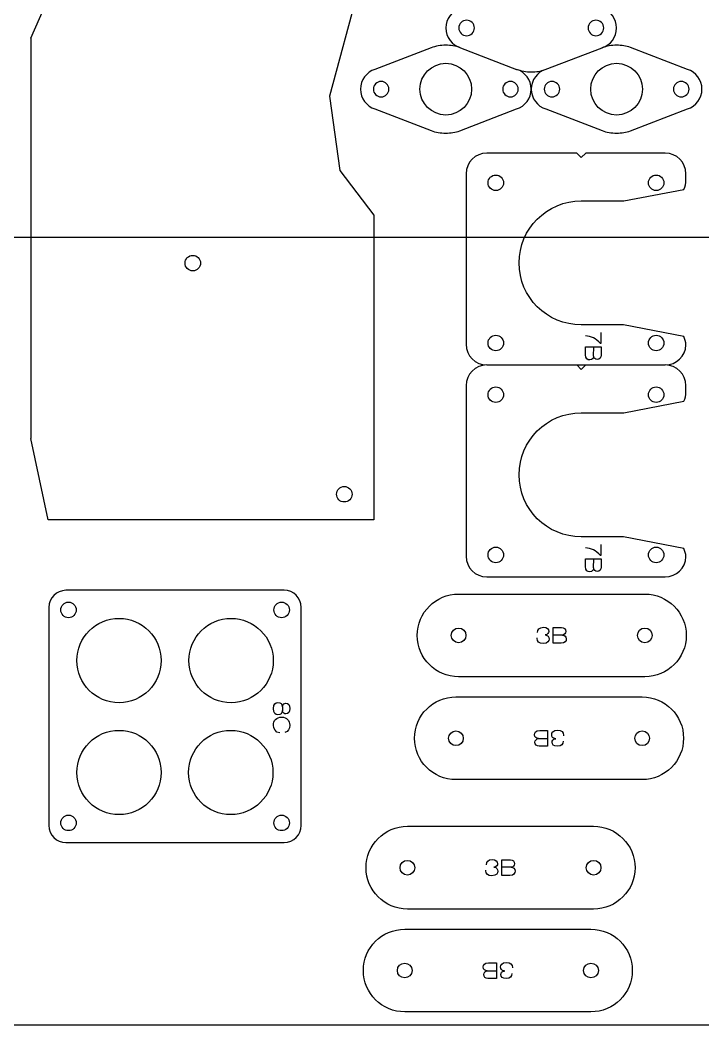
# Model space of a CAD drawing. Extents: x -610 to 0, y -305 to 0.
# Drawn here: x -257.8 to -125.8, y -304.8 to -110.4 of the extents above; entities that cross this region are included whole.
import ezdxf

# ---------------------------------------------------------------- set-up
doc = ezdxf.new("R2010")
doc.units = 0
doc.layers.add('CUTS', color=1, linetype='Continuous', true_color=0xff0000)
doc.layers.add('TEXT', color=5, linetype='Continuous', true_color=0x0000ff)
doc.layers.add('laser bed referance', color=3, linetype='Continuous', lineweight=25, true_color=0x00ff00)
doc.layers.add('Referance lines', color=2, linetype='Continuous', lineweight=25, true_color=0xffff00)

msp = doc.modelspace()

# ---------------------------------------------------------------- linework, layer by layer
at = {"layer": 'CUTS'}
msp.add_line((-255.79, -113.9), (-255.79, -191.33), dxfattribs=at)
at = {"layer": 'CUTS', "color": 1, "true_color": 0xff0000}
for points in [[(-255.79, -113.9), (-244.75, -88.78), (-235.72, -88.78), (-199.58, -101.16), (-192.43, -104.3), (-198.04, -125.1), (-196.01, -139.5), (-189.43, -148.14), (-189.43, -207.08), (-252.43, -207.08), (-255.79, -191.33)], [(-178.38, -115.75), (-189.23, -119.94)], [(-172.71, -115.74), (-161.84, -119.94)], [(-156.31, -119.98), (-145.33, -115.74)], [(-128.82, -119.94), (-139.81, -115.7)], [(-189.23, -127.58), (-178.37, -131.78)], [(-172.83, -131.82), (-161.85, -127.58)], [(-156.21, -127.58), (-145.34, -131.78)], [(-139.81, -131.82), (-128.83, -127.58)], [(-133.12, -136.12), (-148.47, -136.12), (-149.35, -137.01), (-150.24, -136.12), (-167.62, -136.12), (-167.62, -136.12)], [(-171.62, -140.12), (-171.62, -173.12)], [(-129.12, -141.38), (-129.12, -140.12)], [(-149.37, -145.37), (-141.15, -145.38), (-129.53, -143.14)], [(-129.53, -171.6), (-141.16, -169.37), (-149.37, -169.37)], [(-167.62, -177.12), (-133.12, -177.12)], [(-148.47, -177.12), (-149.35, -178.01), (-150.24, -177.12)], [(-171.62, -181.12), (-171.62, -214.12)], [(-129.12, -182.38), (-129.12, -181.12)], [(-149.37, -186.37), (-141.15, -186.38), (-129.53, -184.14)], [(-129.53, -212.6), (-141.16, -210.37), (-149.37, -210.37)], [(-167.62, -218.12), (-133.12, -218.12)], [(-206.8, -220.71), (-242.4, -220.72), (-248.97, -220.72)], [(-173.06, -221.44), (-137.06, -221.44)], [(-252.29, -224.03), (-252.29, -230.41), (-252.28, -259.64), (-252.28, -259.64)], [(-203.47, -266.21), (-203.47, -259.83), (-203.48, -230.6), (-203.48, -224.02)], [(-137.06, -237.44), (-173.06, -237.44), (-173.06, -237.44)], [(-173.58, -241.34), (-137.58, -241.34), (-137.58, -241.34)], [(-137.58, -257.34), (-173.58, -257.34)], [(-252.28, -259.64), (-252.28, -266.22)], [(-182.96, -266.38), (-146.96, -266.38)], [(-248.97, -269.53), (-213.36, -269.52), (-206.79, -269.52)], [(-146.96, -282.38), (-182.96, -282.38), (-182.96, -282.38)], [(-183.48, -286.28), (-147.48, -286.28), (-147.48, -286.28)], [(-147.48, -302.28), (-183.48, -302.28)]]:
    msp.add_lwpolyline(points, dxfattribs=at)
for points in [[(-172.71, -108.1), (-174.34, -108.61), (-175.52, -110.13), (-175.52, -111.92)], [(-142.52, -111.92), (-142.52, -110.13), (-143.7, -108.61), (-145.32, -108.1)], [(-171.52, -110.42), (-172.34, -110.42), (-173.02, -111.1), (-173.02, -111.92)], [(-170.02, -111.92), (-170.02, -111.1), (-170.69, -110.42), (-171.52, -110.42)], [(-146.52, -110.42), (-147.35, -110.42), (-148.02, -111.1), (-148.02, -111.92)], [(-145.02, -111.92), (-145.02, -111.1), (-145.69, -110.42), (-146.52, -110.42)], [(-175.52, -111.92), (-175.52, -113.72), (-174.33, -115.24), (-172.71, -115.74)], [(-173.02, -111.92), (-173.02, -112.75), (-172.34, -113.42), (-171.52, -113.42)], [(-171.52, -113.42), (-170.69, -113.42), (-170.02, -112.75), (-170.02, -111.92)], [(-148.02, -111.92), (-148.02, -112.75), (-147.35, -113.42), (-146.52, -113.42)], [(-146.52, -113.42), (-145.69, -113.42), (-145.02, -112.75), (-145.02, -111.92)], [(-145.33, -115.74), (-143.7, -115.24), (-142.52, -113.72), (-142.52, -111.92)], [(-175.54, -115.26), (-176.54, -115.26), (-177.49, -115.43), (-178.38, -115.75)], [(-172.83, -115.7), (-173.68, -115.41), (-174.59, -115.26), (-175.54, -115.26)], [(-142.52, -115.26), (-143.51, -115.26), (-144.47, -115.43), (-145.36, -115.75)], [(-139.81, -115.7), (-140.66, -115.41), (-141.57, -115.26), (-142.52, -115.26)], [(-189.23, -119.94), (-190.86, -120.45), (-192.04, -121.97), (-192.04, -123.76)], [(-180.54, -123.76), (-180.54, -121), (-178.3, -118.76), (-175.54, -118.76)], [(-175.54, -118.76), (-172.78, -118.76), (-170.54, -121), (-170.54, -123.76)], [(-159.04, -123.76), (-159.04, -121.97), (-160.22, -120.45), (-161.84, -119.94)], [(-161.84, -119.94), (-160.96, -120.25), (-160.01, -120.42), (-159.02, -120.42)], [(-156.21, -119.94), (-157.84, -120.45), (-159.02, -121.97), (-159.02, -123.76)], [(-159.02, -120.42), (-158.07, -120.42), (-157.16, -120.27), (-156.31, -119.98)], [(-147.52, -123.76), (-147.52, -121), (-145.28, -118.76), (-142.52, -118.76)], [(-142.52, -118.76), (-139.76, -118.76), (-137.52, -121), (-137.52, -123.76)], [(-126.02, -123.76), (-126.02, -121.97), (-127.2, -120.45), (-128.82, -119.94)], [(-188.04, -122.26), (-188.87, -122.26), (-189.54, -122.93), (-189.54, -123.76)], [(-186.54, -123.76), (-186.54, -122.93), (-187.21, -122.26), (-188.04, -122.26)], [(-163.04, -122.26), (-163.87, -122.26), (-164.54, -122.93), (-164.54, -123.76)], [(-161.54, -123.76), (-161.54, -122.93), (-162.21, -122.26), (-163.04, -122.26)], [(-155.02, -122.26), (-155.84, -122.26), (-156.52, -122.93), (-156.52, -123.76)], [(-153.52, -123.76), (-153.52, -122.93), (-154.19, -122.26), (-155.02, -122.26)], [(-130.02, -122.26), (-130.84, -122.26), (-131.52, -122.93), (-131.52, -123.76)], [(-128.52, -123.76), (-128.52, -122.93), (-129.19, -122.26), (-130.02, -122.26)], [(-192.04, -123.76), (-192.04, -125.56), (-190.86, -127.07), (-189.23, -127.58)], [(-189.54, -123.76), (-189.54, -124.59), (-188.87, -125.26), (-188.04, -125.26)], [(-188.04, -125.26), (-187.21, -125.26), (-186.54, -124.59), (-186.54, -123.76)], [(-175.54, -128.76), (-178.3, -128.76), (-180.54, -126.52), (-180.54, -123.76)], [(-170.54, -123.76), (-170.54, -126.52), (-172.78, -128.76), (-175.54, -128.76)], [(-164.54, -123.76), (-164.54, -124.59), (-163.87, -125.26), (-163.04, -125.26)], [(-163.04, -125.26), (-162.21, -125.26), (-161.54, -124.59), (-161.54, -123.76)], [(-161.85, -127.58), (-160.22, -127.07), (-159.04, -125.55), (-159.04, -123.76)], [(-159.02, -123.76), (-159.02, -125.56), (-157.83, -127.07), (-156.21, -127.58)], [(-156.52, -123.76), (-156.52, -124.59), (-155.84, -125.26), (-155.02, -125.26)], [(-155.02, -125.26), (-154.19, -125.26), (-153.52, -124.59), (-153.52, -123.76)], [(-142.52, -128.76), (-145.28, -128.76), (-147.52, -126.52), (-147.52, -123.76)], [(-137.52, -123.76), (-137.52, -126.52), (-139.76, -128.76), (-142.52, -128.76)], [(-131.52, -123.76), (-131.52, -124.59), (-130.84, -125.26), (-130.02, -125.26)], [(-130.02, -125.26), (-129.19, -125.26), (-128.52, -124.59), (-128.52, -123.76)], [(-128.83, -127.58), (-127.2, -127.07), (-126.02, -125.56), (-126.02, -123.76)], [(-178.37, -131.78), (-177.48, -132.09), (-176.53, -132.26), (-175.54, -132.26)], [(-175.54, -132.26), (-174.59, -132.26), (-173.68, -132.11), (-172.83, -131.82)], [(-145.34, -131.78), (-144.46, -132.09), (-143.51, -132.26), (-142.52, -132.26)], [(-142.52, -132.26), (-141.57, -132.26), (-140.66, -132.11), (-139.81, -131.82)], [(-167.62, -136.12), (-169.83, -136.12), (-171.62, -137.91), (-171.62, -140.12)], [(-129.12, -140.12), (-129.12, -137.91), (-130.91, -136.12), (-133.12, -136.12)], [(-167.37, -141.87), (-167.37, -141.04), (-166.7, -140.37), (-165.87, -140.37)], [(-165.87, -143.37), (-166.7, -143.37), (-167.37, -142.7), (-167.37, -141.87)], [(-165.87, -140.37), (-165.04, -140.37), (-164.37, -141.04), (-164.37, -141.87)], [(-164.37, -141.87), (-164.37, -142.7), (-165.04, -143.37), (-165.87, -143.37)], [(-136.37, -141.87), (-136.37, -141.04), (-135.7, -140.37), (-134.87, -140.37)], [(-134.87, -143.37), (-135.7, -143.37), (-136.37, -142.7), (-136.37, -141.87)], [(-134.87, -140.37), (-134.04, -140.37), (-133.37, -141.04), (-133.37, -141.87)], [(-133.37, -141.87), (-133.37, -142.7), (-134.04, -143.37), (-134.87, -143.37)], [(-129.53, -143.14), (-129.27, -142.61), (-129.12, -142.01), (-129.12, -141.38)], [(-161.37, -157.37), (-161.37, -150.74), (-155.99, -145.37), (-149.37, -145.37)], [(-225.95, -157.41), (-225.95, -156.59), (-225.28, -155.91), (-224.45, -155.91)], [(-224.45, -158.91), (-225.28, -158.91), (-225.95, -158.24), (-225.95, -157.41)], [(-224.45, -155.91), (-223.62, -155.91), (-222.95, -156.59), (-222.95, -157.41)], [(-222.95, -157.41), (-222.95, -158.24), (-223.62, -158.91), (-224.45, -158.91)], [(-149.37, -169.37), (-155.99, -169.37), (-161.37, -164), (-161.37, -157.37)], [(-167.37, -172.87), (-167.37, -172.04), (-166.7, -171.37), (-165.87, -171.37)], [(-165.87, -174.37), (-166.7, -174.37), (-167.37, -173.7), (-167.37, -172.87)], [(-165.87, -171.37), (-165.04, -171.37), (-164.37, -172.04), (-164.37, -172.87)], [(-164.37, -172.87), (-164.37, -173.7), (-165.04, -174.37), (-165.87, -174.37)], [(-136.37, -172.87), (-136.37, -172.04), (-135.7, -171.37), (-134.87, -171.37)], [(-134.87, -174.37), (-135.7, -174.37), (-136.37, -173.7), (-136.37, -172.87)], [(-134.87, -171.37), (-134.04, -171.37), (-133.37, -172.04), (-133.37, -172.87)], [(-133.37, -172.87), (-133.37, -173.7), (-134.04, -174.37), (-134.87, -174.37)], [(-129.12, -173.25), (-129.14, -172.66), (-129.28, -172.1), (-129.53, -171.6)], [(-171.62, -173.12), (-171.62, -175.33), (-169.83, -177.12), (-167.62, -177.12)], [(-133.12, -177.12), (-130.95, -177.12), (-129.19, -175.4), (-129.12, -173.25)], [(-167.62, -177.12), (-169.83, -177.12), (-171.62, -178.91), (-171.62, -181.12)], [(-129.12, -181.12), (-129.12, -178.91), (-130.91, -177.12), (-133.12, -177.12)], [(-167.37, -182.87), (-167.37, -182.04), (-166.7, -181.37), (-165.87, -181.37)], [(-165.87, -181.37), (-165.04, -181.37), (-164.37, -182.04), (-164.37, -182.87)], [(-136.37, -182.87), (-136.37, -182.04), (-135.7, -181.37), (-134.87, -181.37)], [(-134.87, -181.37), (-134.04, -181.37), (-133.37, -182.04), (-133.37, -182.87)], [(-129.53, -184.14), (-129.27, -183.61), (-129.12, -183.01), (-129.12, -182.38)], [(-165.87, -184.37), (-166.7, -184.37), (-167.37, -183.7), (-167.37, -182.87)], [(-164.37, -182.87), (-164.37, -183.7), (-165.04, -184.37), (-165.87, -184.37)], [(-134.87, -184.37), (-135.7, -184.37), (-136.37, -183.7), (-136.37, -182.87)], [(-133.37, -182.87), (-133.37, -183.7), (-134.04, -184.37), (-134.87, -184.37)], [(-161.37, -198.37), (-161.37, -191.75), (-155.99, -186.37), (-149.37, -186.37)], [(-149.37, -210.37), (-155.99, -210.37), (-161.37, -205), (-161.37, -198.37)], [(-196.66, -202.13), (-196.66, -201.3), (-195.99, -200.63), (-195.16, -200.63)], [(-195.16, -203.63), (-195.99, -203.63), (-196.66, -202.96), (-196.66, -202.13)], [(-195.16, -200.63), (-194.33, -200.63), (-193.66, -201.3), (-193.66, -202.13)], [(-193.66, -202.13), (-193.66, -202.96), (-194.33, -203.63), (-195.16, -203.63)], [(-167.37, -213.87), (-167.37, -213.05), (-166.7, -212.37), (-165.87, -212.37)], [(-165.87, -212.37), (-165.04, -212.37), (-164.37, -213.05), (-164.37, -213.87)], [(-136.37, -213.87), (-136.37, -213.05), (-135.7, -212.37), (-134.87, -212.37)], [(-134.87, -212.37), (-134.04, -212.37), (-133.37, -213.05), (-133.37, -213.87)], [(-129.12, -214.25), (-129.14, -213.66), (-129.28, -213.1), (-129.53, -212.6)], [(-171.62, -214.12), (-171.62, -216.33), (-169.83, -218.12), (-167.62, -218.12)], [(-165.87, -215.37), (-166.7, -215.37), (-167.37, -214.7), (-167.37, -213.87)], [(-164.37, -213.87), (-164.37, -214.7), (-165.04, -215.37), (-165.87, -215.37)], [(-134.87, -215.37), (-135.7, -215.37), (-136.37, -214.7), (-136.37, -213.87)], [(-133.37, -213.87), (-133.37, -214.7), (-134.04, -215.37), (-134.87, -215.37)], [(-133.12, -218.12), (-130.95, -218.12), (-129.19, -216.4), (-129.12, -214.25)], [(-248.97, -220.72), (-250.8, -220.72), (-252.29, -222.21), (-252.29, -224.03)], [(-203.48, -224.02), (-203.48, -222.2), (-204.97, -220.71), (-206.8, -220.71)], [(-181.06, -229.44), (-181.06, -225.02), (-177.48, -221.44), (-173.06, -221.44)], [(-137.06, -221.44), (-132.65, -221.44), (-129.06, -225.02), (-129.06, -229.44)], [(-249.98, -224.51), (-249.98, -223.69), (-249.31, -223.01), (-248.48, -223.01)], [(-248.48, -223.01), (-247.66, -223.01), (-246.98, -223.69), (-246.98, -224.51)], [(-208.78, -224.51), (-208.78, -223.69), (-208.11, -223.01), (-207.28, -223.01)], [(-207.28, -223.01), (-206.45, -223.01), (-205.78, -223.69), (-205.78, -224.51)], [(-248.48, -226.01), (-249.31, -226.01), (-249.98, -225.34), (-249.98, -224.51)], [(-246.98, -224.51), (-246.98, -225.34), (-247.66, -226.01), (-248.48, -226.01)], [(-207.28, -226.01), (-208.11, -226.01), (-208.78, -225.34), (-208.78, -224.51)], [(-205.78, -224.51), (-205.78, -225.34), (-206.45, -226.01), (-207.28, -226.01)], [(-246.86, -234.31), (-246.86, -229.8), (-243.21, -226.16), (-238.71, -226.16)], [(-238.71, -226.16), (-234.21, -226.16), (-230.56, -229.8), (-230.56, -234.31)], [(-225.2, -234.31), (-225.2, -229.8), (-221.55, -226.16), (-217.05, -226.16)], [(-217.05, -226.16), (-212.55, -226.16), (-208.9, -229.8), (-208.9, -234.31)], [(-174.49, -229.44), (-174.49, -228.65), (-173.85, -228.02), (-173.06, -228.02)], [(-173.06, -228.02), (-172.28, -228.02), (-171.64, -228.65), (-171.64, -229.44)], [(-138.49, -229.44), (-138.49, -228.65), (-137.85, -228.02), (-137.06, -228.02)], [(-137.06, -228.02), (-136.28, -228.02), (-135.64, -228.65), (-135.64, -229.44)], [(-173.06, -237.44), (-177.48, -237.44), (-181.06, -233.86), (-181.06, -229.44)], [(-173.06, -230.87), (-173.85, -230.87), (-174.49, -230.23), (-174.49, -229.44)], [(-171.64, -229.44), (-171.64, -230.23), (-172.28, -230.87), (-173.06, -230.87)], [(-137.06, -230.87), (-137.85, -230.87), (-138.49, -230.23), (-138.49, -229.44)], [(-135.64, -229.44), (-135.64, -230.23), (-136.28, -230.87), (-137.06, -230.87)], [(-129.06, -229.44), (-129.06, -233.86), (-132.65, -237.44), (-137.06, -237.44)], [(-238.71, -242.46), (-243.21, -242.46), (-246.86, -238.81), (-246.86, -234.31)], [(-230.56, -234.31), (-230.56, -238.81), (-234.21, -242.46), (-238.71, -242.46)], [(-217.05, -242.46), (-221.55, -242.46), (-225.2, -238.81), (-225.2, -234.31)], [(-208.9, -234.31), (-208.9, -238.81), (-212.55, -242.46), (-217.05, -242.46)], [(-181.58, -249.34), (-181.58, -244.92), (-178, -241.34), (-173.58, -241.34)], [(-137.58, -241.34), (-133.16, -241.34), (-129.58, -244.92), (-129.58, -249.34)], [(-246.86, -255.97), (-246.86, -251.46), (-243.21, -247.81), (-238.71, -247.81)], [(-238.71, -247.81), (-234.21, -247.81), (-230.56, -251.46), (-230.56, -255.97)], [(-225.26, -255.97), (-225.26, -251.46), (-221.62, -247.81), (-217.11, -247.81)], [(-217.11, -247.81), (-212.61, -247.81), (-208.96, -251.46), (-208.96, -255.97)], [(-175, -249.34), (-175, -248.55), (-174.36, -247.91), (-173.58, -247.91)], [(-173.58, -247.91), (-172.79, -247.91), (-172.15, -248.55), (-172.15, -249.34)], [(-139, -249.34), (-139, -248.55), (-138.36, -247.91), (-137.58, -247.91)], [(-137.58, -247.91), (-136.79, -247.91), (-136.15, -248.55), (-136.15, -249.34)], [(-173.58, -257.34), (-178, -257.34), (-181.58, -253.76), (-181.58, -249.34)], [(-173.58, -250.76), (-174.36, -250.76), (-175, -250.12), (-175, -249.34)], [(-172.15, -249.34), (-172.15, -250.12), (-172.79, -250.76), (-173.58, -250.76)], [(-137.58, -250.76), (-138.36, -250.76), (-139, -250.12), (-139, -249.34)], [(-136.15, -249.34), (-136.15, -250.12), (-136.79, -250.76), (-137.58, -250.76)], [(-129.58, -249.34), (-129.58, -253.75), (-133.16, -257.34), (-137.58, -257.34)], [(-238.71, -264.12), (-243.21, -264.12), (-246.86, -260.47), (-246.86, -255.97)], [(-230.56, -255.97), (-230.56, -260.47), (-234.21, -264.12), (-238.71, -264.12)], [(-217.11, -264.12), (-221.62, -264.12), (-225.26, -260.47), (-225.26, -255.97)], [(-208.96, -255.97), (-208.96, -260.47), (-212.61, -264.12), (-217.11, -264.12)], [(-249.98, -265.72), (-249.98, -264.89), (-249.31, -264.22), (-248.48, -264.22)], [(-248.48, -264.22), (-247.66, -264.22), (-246.98, -264.89), (-246.98, -265.72)], [(-208.78, -265.72), (-208.78, -264.89), (-208.11, -264.22), (-207.28, -264.22)], [(-207.28, -264.22), (-206.45, -264.22), (-205.78, -264.89), (-205.78, -265.72)], [(-252.28, -266.22), (-252.28, -268.04), (-250.79, -269.53), (-248.97, -269.53)], [(-248.48, -267.22), (-249.31, -267.22), (-249.98, -266.55), (-249.98, -265.72)], [(-246.98, -265.72), (-246.98, -266.55), (-247.66, -267.22), (-248.48, -267.22)], [(-207.28, -267.22), (-208.11, -267.22), (-208.78, -266.55), (-208.78, -265.72)], [(-205.78, -265.72), (-205.78, -266.55), (-206.45, -267.22), (-207.28, -267.22)], [(-206.79, -269.52), (-204.96, -269.52), (-203.47, -268.03), (-203.47, -266.21)], [(-190.96, -274.38), (-190.96, -269.96), (-187.38, -266.38), (-182.96, -266.38)], [(-146.96, -266.38), (-142.54, -266.38), (-138.96, -269.96), (-138.96, -274.38)], [(-184.39, -274.38), (-184.39, -273.59), (-183.75, -272.96), (-182.96, -272.96)], [(-182.96, -272.96), (-182.18, -272.96), (-181.54, -273.59), (-181.54, -274.38)], [(-148.39, -274.38), (-148.39, -273.59), (-147.75, -272.96), (-146.96, -272.96)], [(-146.96, -272.96), (-146.18, -272.96), (-145.54, -273.59), (-145.54, -274.38)], [(-182.96, -282.38), (-187.38, -282.38), (-190.96, -278.8), (-190.96, -274.38)], [(-182.96, -275.81), (-183.75, -275.81), (-184.39, -275.17), (-184.39, -274.38)], [(-181.54, -274.38), (-181.54, -275.17), (-182.18, -275.81), (-182.96, -275.81)], [(-146.96, -275.81), (-147.75, -275.81), (-148.39, -275.17), (-148.39, -274.38)], [(-145.54, -274.38), (-145.54, -275.17), (-146.18, -275.81), (-146.96, -275.81)], [(-138.96, -274.38), (-138.96, -278.8), (-142.54, -282.38), (-146.96, -282.38)], [(-191.48, -294.28), (-191.48, -289.86), (-187.9, -286.28), (-183.48, -286.28)], [(-147.48, -286.28), (-143.06, -286.28), (-139.48, -289.86), (-139.48, -294.28)], [(-184.9, -294.28), (-184.9, -293.49), (-184.26, -292.85), (-183.48, -292.85)], [(-183.48, -292.85), (-182.69, -292.85), (-182.05, -293.49), (-182.05, -294.28)], [(-148.9, -294.28), (-148.9, -293.49), (-148.26, -292.85), (-147.48, -292.85)], [(-147.48, -292.85), (-146.69, -292.85), (-146.05, -293.49), (-146.05, -294.28)], [(-183.48, -302.28), (-187.89, -302.28), (-191.48, -298.7), (-191.48, -294.28)], [(-183.48, -295.7), (-184.26, -295.7), (-184.9, -295.06), (-184.9, -294.28)], [(-182.05, -294.28), (-182.05, -295.06), (-182.69, -295.7), (-183.48, -295.7)], [(-147.48, -295.7), (-148.26, -295.7), (-148.9, -295.06), (-148.9, -294.28)], [(-146.05, -294.28), (-146.05, -295.06), (-146.69, -295.7), (-147.48, -295.7)], [(-139.48, -294.28), (-139.48, -298.69), (-143.06, -302.28), (-147.48, -302.28)]]:
    msp.add_open_spline(points, degree=3, dxfattribs=at)
at = {"layer": 'laser bed referance'}
msp.add_line((-609.6, -304.8), (0, -304.8), dxfattribs=at)
at = {"layer": 'Referance lines'}
msp.add_line((-609.6, -152.4), (0, -152.4), dxfattribs=at)
at = {"layer": 'TEXT', "color": 5, "true_color": 0x0000ff}
for points in [[(-145.54, -170.86), (-145.54, -172.97), (-145.65, -172.97)], [(-148.54, -175.13), (-148.54, -173.6), (-145.52, -173.6), (-145.52, -173.6)], [(-146.96, -175.39), (-146.95, -173.6)], [(-145.52, -173.6), (-145.52, -175.24)], [(-146.95, -175.39), (-146.96, -175.39)], [(-145.54, -211.86), (-145.54, -213.97), (-145.65, -213.97)], [(-148.54, -216.14), (-148.54, -214.6), (-145.52, -214.6), (-145.52, -214.6)], [(-146.96, -216.39), (-146.95, -214.6)], [(-145.52, -214.6), (-145.52, -216.24)], [(-146.95, -216.39), (-146.96, -216.39)], [(-156.35, -229.34), (-156.35, -229.34)], [(-154.79, -227.93), (-153.15, -227.93)], [(-153.26, -230.95), (-154.79, -230.95), (-154.79, -227.93), (-154.79, -227.93)], [(-153.01, -229.37), (-154.79, -229.37)], [(-153.01, -229.37), (-153.01, -229.37)], [(-207.12, -243.26), (-207.12, -243.94)], [(-207.12, -243.26), (-207.12, -243.26)], [(-207.12, -243.94), (-207.12, -243.94)], [(-157.38, -247.83), (-155.85, -247.83), (-155.85, -250.85), (-155.85, -250.85)], [(-157.63, -249.41), (-157.63, -249.4)], [(-157.63, -249.41), (-155.85, -249.41)], [(-154.29, -249.44), (-154.29, -249.43)], [(-155.85, -250.85), (-157.49, -250.85)], [(-164.69, -272.87), (-163.05, -272.87)], [(-163.16, -275.89), (-164.69, -275.89), (-164.69, -272.87), (-164.69, -272.87)], [(-166.25, -274.28), (-166.25, -274.28)], [(-162.91, -274.31), (-164.69, -274.31)], [(-162.91, -274.31), (-162.91, -274.31)], [(-167.28, -292.77), (-165.75, -292.77), (-165.75, -295.79), (-165.75, -295.79)], [(-167.53, -294.35), (-167.53, -294.34)], [(-167.53, -294.35), (-165.75, -294.35)], [(-164.19, -294.38), (-164.19, -294.37)], [(-165.75, -295.79), (-167.39, -295.79)]]:
    msp.add_lwpolyline(points, dxfattribs=at)
for points in [[(-145.65, -172.97), (-146.5, -172), (-147.49, -171.54), (-148.52, -171.5)], [(-147.72, -176.15), (-148.07, -176.15), (-148.54, -175.93), (-148.54, -175.13)], [(-146.96, -175.39), (-146.98, -175.78), (-147.19, -176.15), (-147.72, -176.15)], [(-146.27, -176.06), (-146.62, -176.06), (-146.96, -175.74), (-146.95, -175.39)], [(-145.52, -175.24), (-145.52, -175.72), (-145.78, -176.06), (-146.27, -176.06)], [(-145.65, -213.97), (-146.5, -213), (-147.49, -212.54), (-148.52, -212.5)], [(-147.72, -217.15), (-148.07, -217.15), (-148.54, -216.93), (-148.54, -216.14)], [(-146.96, -216.39), (-146.98, -216.78), (-147.19, -217.15), (-147.72, -217.15)], [(-146.27, -217.06), (-146.62, -217.06), (-146.96, -216.74), (-146.95, -216.39)], [(-145.52, -216.24), (-145.52, -216.72), (-145.78, -217.06), (-146.27, -217.06)], [(-157.79, -228.89), (-157.76, -228.27), (-157.5, -227.88), (-156.66, -227.88)], [(-156.66, -227.88), (-155.95, -227.88), (-155.64, -228.21), (-155.64, -228.67)], [(-155.64, -228.67), (-155.64, -228.96), (-155.81, -229.28), (-156.35, -229.34)], [(-156.35, -229.34), (-155.77, -229.41), (-155.58, -229.74), (-155.58, -230.14)], [(-153.15, -227.93), (-152.67, -227.93), (-152.34, -228.19), (-152.34, -228.68)], [(-152.34, -228.68), (-152.34, -229.04), (-152.65, -229.37), (-153.01, -229.37)], [(-153.01, -229.37), (-152.62, -229.39), (-152.25, -229.6), (-152.25, -230.13)], [(-157.88, -230.02), (-157.88, -229.99), (-157.87, -229.96), (-157.87, -229.92)], [(-156.73, -231), (-157.51, -231), (-157.88, -230.61), (-157.88, -230.02)], [(-155.58, -230.14), (-155.58, -230.47), (-155.79, -231), (-156.73, -231)], [(-152.25, -230.13), (-152.25, -230.48), (-152.47, -230.95), (-153.26, -230.95)], [(-208.83, -243.6), (-208.83, -242.7), (-208.44, -242.41), (-207.98, -242.41)], [(-207.98, -242.41), (-207.5, -242.41), (-207.18, -242.65), (-207.12, -243.26)], [(-207.12, -243.26), (-207.08, -242.72), (-206.71, -242.56), (-206.46, -242.56)], [(-206.46, -242.56), (-205.97, -242.56), (-205.72, -242.93), (-205.72, -243.6)], [(-207.98, -244.79), (-208.44, -244.79), (-208.83, -244.5), (-208.83, -243.6)], [(-207.12, -243.94), (-207.18, -244.54), (-207.5, -244.79), (-207.98, -244.79)], [(-206.46, -244.63), (-206.71, -244.63), (-207.08, -244.48), (-207.12, -243.94)], [(-205.72, -243.6), (-205.72, -244.27), (-205.97, -244.63), (-206.46, -244.63)], [(-208.86, -246.81), (-208.86, -245.94), (-208.28, -245.24), (-207.28, -245.24)], [(-207.64, -248.32), (-208.45, -248.23), (-208.86, -247.5), (-208.86, -246.81)], [(-207.28, -245.24), (-206.28, -245.24), (-205.7, -245.94), (-205.7, -246.81)], [(-205.7, -246.81), (-205.7, -247.52), (-205.99, -248.09), (-206.65, -248.25)], [(-158.39, -248.65), (-158.39, -248.3), (-158.17, -247.83), (-157.38, -247.83)], [(-157.63, -249.4), (-158.03, -249.39), (-158.39, -249.18), (-158.39, -248.65)], [(-155.06, -248.64), (-155.06, -248.31), (-154.85, -247.78), (-153.91, -247.78)], [(-154.29, -249.43), (-154.87, -249.37), (-155.06, -249.04), (-155.06, -248.64)], [(-153.91, -247.78), (-153.13, -247.78), (-152.76, -248.17), (-152.76, -248.76)], [(-152.76, -248.76), (-152.76, -248.79), (-152.77, -248.82), (-152.77, -248.85)], [(-158.3, -250.1), (-158.3, -249.74), (-157.99, -249.4), (-157.63, -249.41)], [(-157.49, -250.85), (-157.97, -250.85), (-158.3, -250.59), (-158.3, -250.1)], [(-155, -250.11), (-155, -249.82), (-154.83, -249.5), (-154.29, -249.44)], [(-153.98, -250.89), (-154.69, -250.89), (-155, -250.57), (-155, -250.11)], [(-152.85, -249.89), (-152.88, -250.51), (-153.14, -250.89), (-153.98, -250.89)], [(-167.69, -273.83), (-167.66, -273.21), (-167.4, -272.82), (-166.56, -272.82)], [(-166.56, -272.82), (-165.85, -272.82), (-165.54, -273.15), (-165.54, -273.61)], [(-165.54, -273.61), (-165.54, -273.9), (-165.71, -274.22), (-166.25, -274.28)], [(-163.05, -272.87), (-162.57, -272.87), (-162.24, -273.13), (-162.24, -273.62)], [(-162.24, -273.62), (-162.24, -273.98), (-162.55, -274.31), (-162.91, -274.31)], [(-167.78, -274.96), (-167.78, -274.93), (-167.77, -274.9), (-167.77, -274.86)], [(-166.63, -275.94), (-167.41, -275.94), (-167.78, -275.55), (-167.78, -274.96)], [(-165.48, -275.08), (-165.48, -275.41), (-165.69, -275.94), (-166.63, -275.94)], [(-166.25, -274.28), (-165.67, -274.35), (-165.48, -274.68), (-165.48, -275.08)], [(-162.15, -275.07), (-162.15, -275.42), (-162.37, -275.89), (-163.16, -275.89)], [(-162.91, -274.31), (-162.52, -274.33), (-162.15, -274.54), (-162.15, -275.07)], [(-168.29, -293.59), (-168.29, -293.24), (-168.07, -292.77), (-167.28, -292.77)], [(-164.96, -293.58), (-164.96, -293.25), (-164.75, -292.72), (-163.81, -292.72)], [(-163.81, -292.72), (-163.03, -292.72), (-162.66, -293.11), (-162.66, -293.7)], [(-167.53, -294.34), (-167.92, -294.33), (-168.29, -294.12), (-168.29, -293.59)], [(-168.2, -295.04), (-168.2, -294.68), (-167.89, -294.34), (-167.53, -294.35)], [(-167.39, -295.79), (-167.87, -295.79), (-168.2, -295.53), (-168.2, -295.04)], [(-164.19, -294.37), (-164.77, -294.31), (-164.96, -293.98), (-164.96, -293.58)], [(-164.9, -295.05), (-164.9, -294.76), (-164.73, -294.44), (-164.19, -294.38)], [(-163.88, -295.83), (-164.59, -295.83), (-164.9, -295.51), (-164.9, -295.05)], [(-162.75, -294.83), (-162.78, -295.45), (-163.04, -295.83), (-163.88, -295.83)], [(-162.66, -293.7), (-162.66, -293.73), (-162.67, -293.76), (-162.67, -293.79)]]:
    msp.add_open_spline(points, degree=3, dxfattribs=at)

doc.saveas('drawing.dxf')
